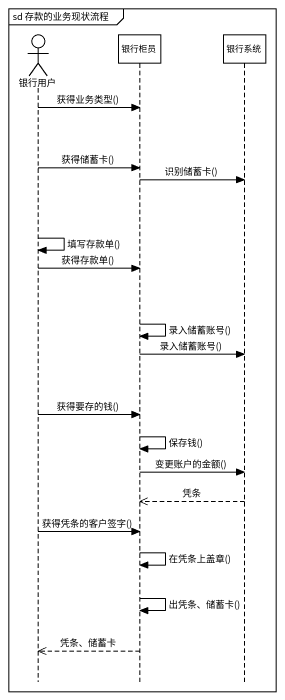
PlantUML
@startuml
mainframe sd 存款的业务现状流程
hide footbox
actor 银行用户
participant 银行柜员
participant 银行系统

银行用户 -> 银行柜员 : 获得业务类型()
银行用户 -> 银行柜员 : 获得储蓄卡()
银行柜员 -> 银行系统 : 识别储蓄卡()
银行用户 -> 银行用户 : 填写存款单()
银行用户 -> 银行柜员 : 获得存款单()
银行柜员 -> 银行柜员 : 录入储蓄账号()
银行柜员 -> 银行系统 : 录入储蓄账号()
银行用户 -> 银行柜员 : 获得要存的钱()
银行柜员 -> 银行柜员 : 保存钱()
银行柜员 -> 银行系统 : 变更账户的金额()
银行系统 -->> 银行柜员 : 凭条
银行用户 -> 银行柜员 : 获得凭条的客户签字()
银行柜员 -> 银行柜员 : 在凭条上盖章()
银行柜员 -> 银行柜员 : 出凭条、储蓄卡()
银行柜员 -->> 银行用户 : 凭条、储蓄卡
@enduml
